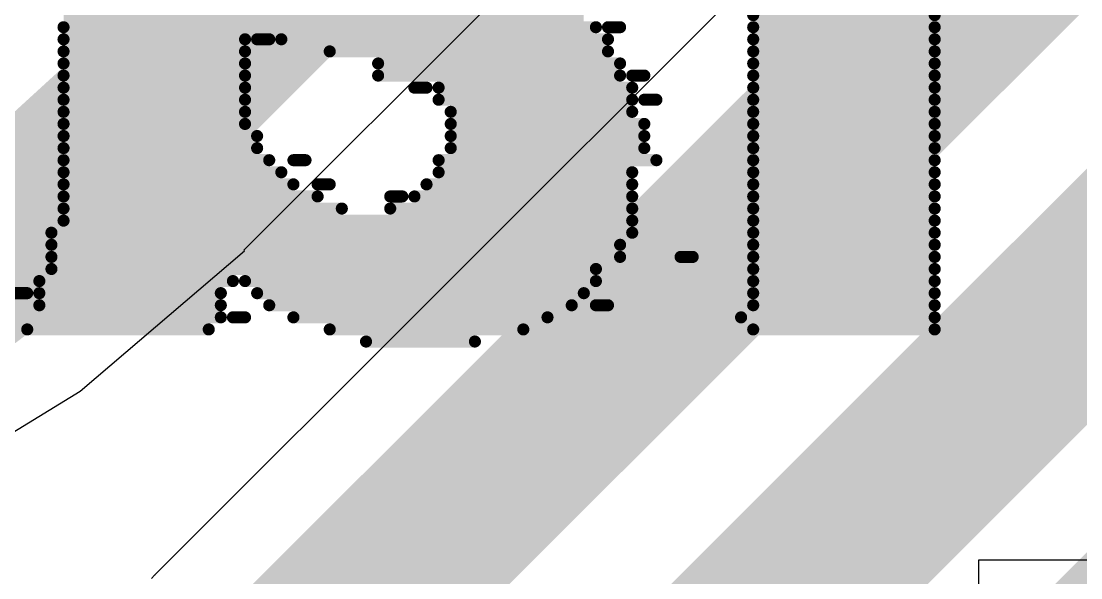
# Model space of a CAD drawing. Header units: inches. Extents: x -5 to 426, y -53 to 116.
# Drawn here: x 20.699 to 22.923, y -13.071 to -11.901 of the extents above; entities that cross this region are included whole.
import ezdxf

# ---------------------------------------------------------------- set-up
doc = ezdxf.new("R2010")
doc.units = ezdxf.units.IN
for name, color, linetype in [('Board Outline', 216, 'Continuous'), ('Bottom Layer', 5, 'Continuous'), ('Bottom Overlay', 54, 'Continuous'), ('Top Layer', 1, 'Continuous')]:
    doc.layers.add(name, color=color, linetype=linetype)

msp = doc.modelspace()

# ---------------------------------------------------------------- linework, layer by layer
at = {"layer": 'Board Outline'}
msp.add_lwpolyline([(49.77249634, 6.34813564, 0.254, 0.254, -1.14456695220957), (-0.2979293, -38.4413887, 0.254, 0.254, 0)], format="xyseb", dxfattribs=at)
at = {"layer": 'Bottom Layer'}
for p, q in [((29.88211194, -4.16153092), (20.97943226, -13.06420806)), ((21.16583778, -12.38225616), (29.31726927999999, -4.230822119999999)), ((20.82233326, -12.67851414), (21.16738972, -12.3838081)), ((21.16738972, -12.3838081), (21.16583778, -12.38225616)), ((20.43542522, -12.91561298), (20.82233326, -12.67851414)), ((20.97863724, -13.064998), (20.97231264, -13.07189664)), ((20.9787998, -13.0648964), (20.97863724, -13.064998)), ((20.97880488, -13.06488878), (20.9787998, -13.0648964)), ((20.97911222, -13.06468812), (20.97880488, -13.06488878)), ((20.97943226, -13.06420806), (20.97911222, -13.06468812))]:
    msp.add_line(p, q, dxfattribs=at)
for points in [[(20.91861958, -12.13503796, 0.3809999999999999, 0.3809999999999999, 0), (29.15891044, -3.8947471, 0.3809999999999999, 0.3809999999999999, 0)], [(21.22665046, -13.31142626, 0.3809999999999999, 0.3809999999999999, 0), (30.33451134, -4.20356538, 0.3809999999999999, 0.3809999999999999, 0)], [(20.09166162, -15.32419592, 0.3809999999999999, 0.3809999999999999, 0), (30.48222504, -4.9336325, 0.3809999999999999, 0.3809999999999999, 0)], [(19.88794092, -16.33426756, 0.3809999999999999, 0.3809999999999999, 0), (30.37977668, -5.8424318, 0.3809999999999999, 0.3809999999999999, 0)], [(20.91861958, -12.13503796, 0.3809999999999999, 0.3809999999999999, -0.198912367379658), (19.1225678, -12.87898618, 0.3809999999999999, 0.3809999999999999, 0)]]:
    msp.add_lwpolyline(points, format="xyseb", dxfattribs=at)
msp.add_lwpolyline([(20.82336958, -12.13503796, 0.1905, 0.1905, 1), (21.01386958, -12.13503796, 0.1905, 0.1905, 1)], format="xyseb", close=True, dxfattribs=at)
msp.add_lwpolyline([(20.82336958, -12.13503796, 0.1905, 0.1905, 1), (21.01386958, -12.13503796, 0.1905, 0.1905, 1)], format="xyseb", close=True, dxfattribs=at)
at = {"layer": 'Bottom Overlay'}
for points in [[(20.78747176, -11.88838618, 0.0254, 0.0254, 0), (21.87967176, -11.88838618, 0.0254, 0.0254, 0)], [(22.23527176, -11.88838618, 0.0254, 0.0254, 0), (22.61627176, -11.88838618, 0.0254, 0.0254, 0)], [(20.78747176, -11.91378618, 0.0254, 0.0254, 0), (21.90507176, -11.91378618, 0.0254, 0.0254, 0)], [(21.93047176, -11.91378618, 0.0254, 0.0254, 0), (21.95587176, -11.91378618, 0.0254, 0.0254, 0)], [(22.23527176, -11.91378618, 0.0254, 0.0254, 0), (22.61627176, -11.91378618, 0.0254, 0.0254, 0)], [(20.78747176, -11.93918618, 0.0254, 0.0254, 0), (21.16847176, -11.93918618, 0.0254, 0.0254, 0)], [(21.19387176, -11.93918618, 0.0254, 0.0254, 0), (21.21927176, -11.93918618, 0.0254, 0.0254, 0)], [(21.24467176, -11.93918618, 0.0254, 0.0254, 0), (21.93047176, -11.93918618, 0.0254, 0.0254, 0)], [(22.23527176, -11.93918618, 0.0254, 0.0254, 0), (22.61627176, -11.93918618, 0.0254, 0.0254, 0)], [(20.78747176, -11.96458618, 0.0254, 0.0254, 0), (21.16847176, -11.96458618, 0.0254, 0.0254, 0)], [(21.34627176, -11.96458618, 0.0254, 0.0254, 0), (21.93047176, -11.96458618, 0.0254, 0.0254, 0)], [(22.23527176, -11.96458618, 0.0254, 0.0254, 0), (22.61627176, -11.96458618, 0.0254, 0.0254, 0)], [(20.78747176, -11.98998618, 0.0254, 0.0254, 0), (21.16847176, -11.98998618, 0.0254, 0.0254, 0)], [(21.44787176, -11.98998618, 0.0254, 0.0254, 0), (21.95587176, -11.98998618, 0.0254, 0.0254, 0)], [(22.23527176, -11.98998618, 0.0254, 0.0254, 0), (22.61627176, -11.98998618, 0.0254, 0.0254, 0)], [(20.78747176, -12.01538618, 0.0254, 0.0254, 0), (21.16847176, -12.01538618, 0.0254, 0.0254, 0)], [(21.44787176, -12.01538618, 0.0254, 0.0254, 0), (21.95587176, -12.01538618, 0.0254, 0.0254, 0)], [(21.98127176, -12.01538618, 0.0254, 0.0254, 0), (22.00667176, -12.01538618, 0.0254, 0.0254, 0)], [(22.23527176, -12.01538618, 0.0254, 0.0254, 0), (22.61627176, -12.01538618, 0.0254, 0.0254, 0)], [(20.78747176, -12.04078618, 0.0254, 0.0254, 0), (21.16847176, -12.04078618, 0.0254, 0.0254, 0)], [(21.52407176, -12.04078618, 0.0254, 0.0254, 0), (21.54947176, -12.04078618, 0.0254, 0.0254, 0)], [(21.57487176, -12.04078618, 0.0254, 0.0254, 0), (21.98127176, -12.04078618, 0.0254, 0.0254, 0)], [(22.23527176, -12.04078618, 0.0254, 0.0254, 0), (22.61627176, -12.04078618, 0.0254, 0.0254, 0)], [(20.78747176, -12.06618618, 0.0254, 0.0254, 0), (21.16847176, -12.06618618, 0.0254, 0.0254, 0)], [(21.57487176, -12.06618618, 0.0254, 0.0254, 0), (21.98127176, -12.06618618, 0.0254, 0.0254, 0)], [(22.00667176, -12.06618618, 0.0254, 0.0254, 0), (22.03207176, -12.06618618, 0.0254, 0.0254, 0)], [(22.23527176, -12.06618618, 0.0254, 0.0254, 0), (22.61627176, -12.06618618, 0.0254, 0.0254, 0)], [(20.78747176, -12.09158618, 0.0254, 0.0254, 0), (21.16847176, -12.09158618, 0.0254, 0.0254, 0)], [(21.60027176, -12.09158618, 0.0254, 0.0254, 0), (21.98127176, -12.09158618, 0.0254, 0.0254, 0)], [(22.23527176, -12.09158618, 0.0254, 0.0254, 0), (22.61627176, -12.09158618, 0.0254, 0.0254, 0)], [(20.78747176, -12.11698618, 0.0254, 0.0254, 0), (21.16847176, -12.11698618, 0.0254, 0.0254, 0)], [(21.60027176, -12.11698618, 0.0254, 0.0254, 0), (22.00667176, -12.11698618, 0.0254, 0.0254, 0)], [(22.23527176, -12.11698618, 0.0254, 0.0254, 0), (22.61627176, -12.11698618, 0.0254, 0.0254, 0)], [(20.78747176, -12.14238618, 0.0254, 0.0254, 0), (21.19387176, -12.14238618, 0.0254, 0.0254, 0)], [(21.60027176, -12.14238618, 0.0254, 0.0254, 0), (22.00667176, -12.14238618, 0.0254, 0.0254, 0)], [(22.23527176, -12.14238618, 0.0254, 0.0254, 0), (22.61627176, -12.14238618, 0.0254, 0.0254, 0)], [(20.78747176, -12.16778618, 0.0254, 0.0254, 0), (21.19387176, -12.16778618, 0.0254, 0.0254, 0)], [(21.60027176, -12.16778618, 0.0254, 0.0254, 0), (22.00667176, -12.16778618, 0.0254, 0.0254, 0)], [(22.23527176, -12.16778618, 0.0254, 0.0254, 0), (22.61627176, -12.16778618, 0.0254, 0.0254, 0)], [(20.78747176, -12.19318618, 0.0254, 0.0254, 0), (21.21927176, -12.19318618, 0.0254, 0.0254, 0)], [(21.27007176, -12.19318618, 0.0254, 0.0254, 0), (21.29547176, -12.19318618, 0.0254, 0.0254, 0)], [(21.57487176, -12.19318618, 0.0254, 0.0254, 0), (22.03207176, -12.19318618, 0.0254, 0.0254, 0)], [(22.23527176, -12.19318618, 0.0254, 0.0254, 0), (22.61627176, -12.19318618, 0.0254, 0.0254, 0)], [(20.78747176, -12.21858618, 0.0254, 0.0254, 0), (21.24467176, -12.21858618, 0.0254, 0.0254, 0)], [(21.57487176, -12.21858618, 0.0254, 0.0254, 0), (21.98127176, -12.21858618, 0.0254, 0.0254, 0)], [(22.23527176, -12.21858618, 0.0254, 0.0254, 0), (22.61627176, -12.21858618, 0.0254, 0.0254, 0)], [(20.78747176, -12.24398618, 0.0254, 0.0254, 0), (21.27007176, -12.24398618, 0.0254, 0.0254, 0)], [(21.32087176, -12.24398618, 0.0254, 0.0254, 0), (21.34627176, -12.24398618, 0.0254, 0.0254, 0)], [(21.54947176, -12.24398618, 0.0254, 0.0254, 0), (21.98127176, -12.24398618, 0.0254, 0.0254, 0)], [(22.23527176, -12.24398618, 0.0254, 0.0254, 0), (22.61627176, -12.24398618, 0.0254, 0.0254, 0)], [(20.78747176, -12.26938618, 0.0254, 0.0254, 0), (21.32087176, -12.26938618, 0.0254, 0.0254, 0)], [(21.47327176, -12.26938618, 0.0254, 0.0254, 0), (21.49867176, -12.26938618, 0.0254, 0.0254, 0)], [(21.52407176, -12.26938618, 0.0254, 0.0254, 0), (21.98127176, -12.26938618, 0.0254, 0.0254, 0)], [(22.23527176, -12.26938618, 0.0254, 0.0254, 0), (22.61627176, -12.26938618, 0.0254, 0.0254, 0)], [(20.78747176, -12.29478618, 0.0254, 0.0254, 0), (21.37167176, -12.29478618, 0.0254, 0.0254, 0)], [(21.47327176, -12.29478618, 0.0254, 0.0254, 0), (21.98127176, -12.29478618, 0.0254, 0.0254, 0)], [(22.23527176, -12.29478618, 0.0254, 0.0254, 0), (22.61627176, -12.29478618, 0.0254, 0.0254, 0)], [(20.78747176, -12.32018618, 0.0254, 0.0254, 0), (21.98127176, -12.32018618, 0.0254, 0.0254, 0)], [(22.23527176, -12.32018618, 0.0254, 0.0254, 0), (22.61627176, -12.32018618, 0.0254, 0.0254, 0)], [(20.76207176, -12.34558618, 0.0254, 0.0254, 0), (21.98127176, -12.34558618, 0.0254, 0.0254, 0)], [(22.23527176, -12.34558618, 0.0254, 0.0254, 0), (22.61627176, -12.34558618, 0.0254, 0.0254, 0)], [(20.76207176, -12.37098618, 0.0254, 0.0254, 0), (21.95587176, -12.37098618, 0.0254, 0.0254, 0)], [(22.23527176, -12.37098618, 0.0254, 0.0254, 0), (22.61627176, -12.37098618, 0.0254, 0.0254, 0)], [(20.76207176, -12.39638618, 0.0254, 0.0254, 0), (21.95587176, -12.39638618, 0.0254, 0.0254, 0)], [(22.08287176, -12.39638618, 0.0254, 0.0254, 0), (22.10827176, -12.39638618, 0.0254, 0.0254, 0)], [(22.23527176, -12.39638618, 0.0254, 0.0254, 0), (22.61627176, -12.39638618, 0.0254, 0.0254, 0)], [(20.76207176, -12.42178618, 0.0254, 0.0254, 0), (21.90507176, -12.42178618, 0.0254, 0.0254, 0)], [(22.23527176, -12.42178618, 0.0254, 0.0254, 0), (22.61627176, -12.42178618, 0.0254, 0.0254, 0)], [(20.73667176, -12.44718618, 0.0254, 0.0254, 0), (21.14307176, -12.44718618, 0.0254, 0.0254, 0)], [(21.16847176, -12.44718618, 0.0254, 0.0254, 0), (21.90507176, -12.44718618, 0.0254, 0.0254, 0)], [(22.23527176, -12.44718618, 0.0254, 0.0254, 0), (22.61627176, -12.44718618, 0.0254, 0.0254, 0)], [(20.68587176, -12.47258618, 0.0254, 0.0254, 0), (20.71127176, -12.47258618, 0.0254, 0.0254, 0)], [(20.73667176, -12.47258618, 0.0254, 0.0254, 0), (21.11767176, -12.47258618, 0.0254, 0.0254, 0)], [(21.19387176, -12.47258618, 0.0254, 0.0254, 0), (21.87967176, -12.47258618, 0.0254, 0.0254, 0)], [(22.23527176, -12.47258618, 0.0254, 0.0254, 0), (22.61627176, -12.47258618, 0.0254, 0.0254, 0)], [(20.73667176, -12.49798618, 0.0254, 0.0254, 0), (21.11767176, -12.49798618, 0.0254, 0.0254, 0)], [(21.21927176, -12.49798618, 0.0254, 0.0254, 0), (21.85427176, -12.49798618, 0.0254, 0.0254, 0)], [(21.90507176, -12.49798618, 0.0254, 0.0254, 0), (21.93047176, -12.49798618, 0.0254, 0.0254, 0)], [(22.23527176, -12.49798618, 0.0254, 0.0254, 0), (22.61627176, -12.49798618, 0.0254, 0.0254, 0)], [(20.68587176, -12.52338618, 0.0254, 0.0254, 0), (21.11767176, -12.52338618, 0.0254, 0.0254, 0)], [(21.14307176, -12.52338618, 0.0254, 0.0254, 0), (21.16847176, -12.52338618, 0.0254, 0.0254, 0)], [(21.27007176, -12.52338618, 0.0254, 0.0254, 0), (21.80347176, -12.52338618, 0.0254, 0.0254, 0)], [(22.20987176, -12.52338618, 0.0254, 0.0254, 0), (22.61627176, -12.52338618, 0.0254, 0.0254, 0)], [(20.71127176, -12.54878618, 0.0254, 0.0254, 0), (21.09227176, -12.54878618, 0.0254, 0.0254, 0)], [(21.34627176, -12.54878618, 0.0254, 0.0254, 0), (21.75267176, -12.54878618, 0.0254, 0.0254, 0)], [(22.23527176, -12.54878618, 0.0254, 0.0254, 0), (22.61627176, -12.54878618, 0.0254, 0.0254, 0)], [(21.42247176, -12.57418618, 0.0254, 0.0254, 0), (21.65107176, -12.57418618, 0.0254, 0.0254, 0)]]:
    msp.add_lwpolyline(points, format="xyseb", dxfattribs=at)
for points in [[(22.22892176, -11.88838618, 0.0127, 0.0127, 1), (22.24162176, -11.88838618, 0.0127, 0.0127, 1)], [(22.60992176, -11.88838618, 0.0127, 0.0127, 1), (22.62262176, -11.88838618, 0.0127, 0.0127, 1)], [(20.78112176, -11.91378618, 0.0127, 0.0127, 1), (20.79382176, -11.91378618, 0.0127, 0.0127, 1)], [(21.89872176, -11.91378618, 0.0127, 0.0127, 1), (21.91142176, -11.91378618, 0.0127, 0.0127, 1)], [(21.92412176, -11.91378618, 0.0127, 0.0127, 1), (21.93682176, -11.91378618, 0.0127, 0.0127, 1)], [(21.94952176, -11.91378618, 0.0127, 0.0127, 1), (21.96222176, -11.91378618, 0.0127, 0.0127, 1)], [(22.22892176, -11.91378618, 0.0127, 0.0127, 1), (22.24162176, -11.91378618, 0.0127, 0.0127, 1)], [(22.60992176, -11.91378618, 0.0127, 0.0127, 1), (22.62262176, -11.91378618, 0.0127, 0.0127, 1)], [(20.78112176, -11.93918618, 0.0127, 0.0127, 1), (20.79382176, -11.93918618, 0.0127, 0.0127, 1)], [(21.16212176, -11.93918618, 0.0127, 0.0127, 1), (21.17482176, -11.93918618, 0.0127, 0.0127, 1)], [(21.18752176, -11.93918618, 0.0127, 0.0127, 1), (21.20022176, -11.93918618, 0.0127, 0.0127, 1)], [(21.21292176, -11.93918618, 0.0127, 0.0127, 1), (21.22562176, -11.93918618, 0.0127, 0.0127, 1)], [(21.23832176, -11.93918618, 0.0127, 0.0127, 1), (21.25102176, -11.93918618, 0.0127, 0.0127, 1)], [(21.92412176, -11.93918618, 0.0127, 0.0127, 1), (21.93682176, -11.93918618, 0.0127, 0.0127, 1)], [(22.22892176, -11.93918618, 0.0127, 0.0127, 1), (22.24162176, -11.93918618, 0.0127, 0.0127, 1)], [(22.60992176, -11.93918618, 0.0127, 0.0127, 1), (22.62262176, -11.93918618, 0.0127, 0.0127, 1)], [(20.78112176, -11.96458618, 0.0127, 0.0127, 1), (20.79382176, -11.96458618, 0.0127, 0.0127, 1)], [(21.16212176, -11.96458618, 0.0127, 0.0127, 1), (21.17482176, -11.96458618, 0.0127, 0.0127, 1)], [(21.33992176, -11.96458618, 0.0127, 0.0127, 1), (21.35262176, -11.96458618, 0.0127, 0.0127, 1)], [(21.92412176, -11.96458618, 0.0127, 0.0127, 1), (21.93682176, -11.96458618, 0.0127, 0.0127, 1)], [(22.22892176, -11.96458618, 0.0127, 0.0127, 1), (22.24162176, -11.96458618, 0.0127, 0.0127, 1)], [(22.60992176, -11.96458618, 0.0127, 0.0127, 1), (22.62262176, -11.96458618, 0.0127, 0.0127, 1)], [(20.78112176, -11.98998618, 0.0127, 0.0127, 1), (20.79382176, -11.98998618, 0.0127, 0.0127, 1)], [(21.16212176, -11.98998618, 0.0127, 0.0127, 1), (21.17482176, -11.98998618, 0.0127, 0.0127, 1)], [(21.44152176, -11.98998618, 0.0127, 0.0127, 1), (21.45422176, -11.98998618, 0.0127, 0.0127, 1)], [(21.94952176, -11.98998618, 0.0127, 0.0127, 1), (21.96222176, -11.98998618, 0.0127, 0.0127, 1)], [(22.22892176, -11.98998618, 0.0127, 0.0127, 1), (22.24162176, -11.98998618, 0.0127, 0.0127, 1)], [(22.60992176, -11.98998618, 0.0127, 0.0127, 1), (22.62262176, -11.98998618, 0.0127, 0.0127, 1)], [(20.78112176, -12.01538618, 0.0127, 0.0127, 1), (20.79382176, -12.01538618, 0.0127, 0.0127, 1)], [(21.16212176, -12.01538618, 0.0127, 0.0127, 1), (21.17482176, -12.01538618, 0.0127, 0.0127, 1)], [(21.44152176, -12.01538618, 0.0127, 0.0127, 1), (21.45422176, -12.01538618, 0.0127, 0.0127, 1)], [(21.94952176, -12.01538618, 0.0127, 0.0127, 1), (21.96222176, -12.01538618, 0.0127, 0.0127, 1)], [(21.97492176, -12.01538618, 0.0127, 0.0127, 1), (21.98762176, -12.01538618, 0.0127, 0.0127, 1)], [(22.00032176, -12.01538618, 0.0127, 0.0127, 1), (22.01302176, -12.01538618, 0.0127, 0.0127, 1)], [(22.22892176, -12.01538618, 0.0127, 0.0127, 1), (22.24162176, -12.01538618, 0.0127, 0.0127, 1)], [(22.60992176, -12.01538618, 0.0127, 0.0127, 1), (22.62262176, -12.01538618, 0.0127, 0.0127, 1)], [(20.78112176, -12.04078618, 0.0127, 0.0127, 1), (20.79382176, -12.04078618, 0.0127, 0.0127, 1)], [(21.16212176, -12.04078618, 0.0127, 0.0127, 1), (21.17482176, -12.04078618, 0.0127, 0.0127, 1)], [(21.51772176, -12.04078618, 0.0127, 0.0127, 1), (21.53042176, -12.04078618, 0.0127, 0.0127, 1)], [(21.54312176, -12.04078618, 0.0127, 0.0127, 1), (21.55582176, -12.04078618, 0.0127, 0.0127, 1)], [(21.56852176, -12.04078618, 0.0127, 0.0127, 1), (21.58122176, -12.04078618, 0.0127, 0.0127, 1)], [(21.97492176, -12.04078618, 0.0127, 0.0127, 1), (21.98762176, -12.04078618, 0.0127, 0.0127, 1)], [(22.22892176, -12.04078618, 0.0127, 0.0127, 1), (22.24162176, -12.04078618, 0.0127, 0.0127, 1)], [(22.60992176, -12.04078618, 0.0127, 0.0127, 1), (22.62262176, -12.04078618, 0.0127, 0.0127, 1)], [(20.78112176, -12.06618618, 0.0127, 0.0127, 1), (20.79382176, -12.06618618, 0.0127, 0.0127, 1)], [(21.16212176, -12.06618618, 0.0127, 0.0127, 1), (21.17482176, -12.06618618, 0.0127, 0.0127, 1)], [(21.56852176, -12.06618618, 0.0127, 0.0127, 1), (21.58122176, -12.06618618, 0.0127, 0.0127, 1)], [(21.97492176, -12.06618618, 0.0127, 0.0127, 1), (21.98762176, -12.06618618, 0.0127, 0.0127, 1)], [(22.00032176, -12.06618618, 0.0127, 0.0127, 1), (22.01302176, -12.06618618, 0.0127, 0.0127, 1)], [(22.02572176, -12.06618618, 0.0127, 0.0127, 1), (22.03842176, -12.06618618, 0.0127, 0.0127, 1)], [(22.22892176, -12.06618618, 0.0127, 0.0127, 1), (22.24162176, -12.06618618, 0.0127, 0.0127, 1)], [(22.60992176, -12.06618618, 0.0127, 0.0127, 1), (22.62262176, -12.06618618, 0.0127, 0.0127, 1)], [(20.78112176, -12.09158618, 0.0127, 0.0127, 1), (20.79382176, -12.09158618, 0.0127, 0.0127, 1)], [(21.16212176, -12.09158618, 0.0127, 0.0127, 1), (21.17482176, -12.09158618, 0.0127, 0.0127, 1)], [(21.59392176, -12.09158618, 0.0127, 0.0127, 1), (21.60662176, -12.09158618, 0.0127, 0.0127, 1)], [(21.97492176, -12.09158618, 0.0127, 0.0127, 1), (21.98762176, -12.09158618, 0.0127, 0.0127, 1)], [(22.22892176, -12.09158618, 0.0127, 0.0127, 1), (22.24162176, -12.09158618, 0.0127, 0.0127, 1)], [(22.60992176, -12.09158618, 0.0127, 0.0127, 1), (22.62262176, -12.09158618, 0.0127, 0.0127, 1)], [(20.78112176, -12.11698618, 0.0127, 0.0127, 1), (20.79382176, -12.11698618, 0.0127, 0.0127, 1)], [(21.16212176, -12.11698618, 0.0127, 0.0127, 1), (21.17482176, -12.11698618, 0.0127, 0.0127, 1)], [(21.59392176, -12.11698618, 0.0127, 0.0127, 1), (21.60662176, -12.11698618, 0.0127, 0.0127, 1)], [(22.00032176, -12.11698618, 0.0127, 0.0127, 1), (22.01302176, -12.11698618, 0.0127, 0.0127, 1)], [(22.22892176, -12.11698618, 0.0127, 0.0127, 1), (22.24162176, -12.11698618, 0.0127, 0.0127, 1)], [(22.60992176, -12.11698618, 0.0127, 0.0127, 1), (22.62262176, -12.11698618, 0.0127, 0.0127, 1)], [(20.78112176, -12.14238618, 0.0127, 0.0127, 1), (20.79382176, -12.14238618, 0.0127, 0.0127, 1)], [(21.18752176, -12.14238618, 0.0127, 0.0127, 1), (21.20022176, -12.14238618, 0.0127, 0.0127, 1)], [(21.59392176, -12.14238618, 0.0127, 0.0127, 1), (21.60662176, -12.14238618, 0.0127, 0.0127, 1)], [(22.00032176, -12.14238618, 0.0127, 0.0127, 1), (22.01302176, -12.14238618, 0.0127, 0.0127, 1)], [(22.22892176, -12.14238618, 0.0127, 0.0127, 1), (22.24162176, -12.14238618, 0.0127, 0.0127, 1)], [(22.60992176, -12.14238618, 0.0127, 0.0127, 1), (22.62262176, -12.14238618, 0.0127, 0.0127, 1)], [(20.78112176, -12.16778618, 0.0127, 0.0127, 1), (20.79382176, -12.16778618, 0.0127, 0.0127, 1)], [(21.18752176, -12.16778618, 0.0127, 0.0127, 1), (21.20022176, -12.16778618, 0.0127, 0.0127, 1)], [(21.59392176, -12.16778618, 0.0127, 0.0127, 1), (21.60662176, -12.16778618, 0.0127, 0.0127, 1)], [(22.00032176, -12.16778618, 0.0127, 0.0127, 1), (22.01302176, -12.16778618, 0.0127, 0.0127, 1)], [(22.22892176, -12.16778618, 0.0127, 0.0127, 1), (22.24162176, -12.16778618, 0.0127, 0.0127, 1)], [(22.60992176, -12.16778618, 0.0127, 0.0127, 1), (22.62262176, -12.16778618, 0.0127, 0.0127, 1)], [(20.78112176, -12.19318618, 0.0127, 0.0127, 1), (20.79382176, -12.19318618, 0.0127, 0.0127, 1)], [(21.21292176, -12.19318618, 0.0127, 0.0127, 1), (21.22562176, -12.19318618, 0.0127, 0.0127, 1)], [(21.26372176, -12.19318618, 0.0127, 0.0127, 1), (21.27642176, -12.19318618, 0.0127, 0.0127, 1)], [(21.28912176, -12.19318618, 0.0127, 0.0127, 1), (21.30182176, -12.19318618, 0.0127, 0.0127, 1)], [(21.56852176, -12.19318618, 0.0127, 0.0127, 1), (21.58122176, -12.19318618, 0.0127, 0.0127, 1)], [(22.02572176, -12.19318618, 0.0127, 0.0127, 1), (22.03842176, -12.19318618, 0.0127, 0.0127, 1)], [(22.22892176, -12.19318618, 0.0127, 0.0127, 1), (22.24162176, -12.19318618, 0.0127, 0.0127, 1)], [(22.60992176, -12.19318618, 0.0127, 0.0127, 1), (22.62262176, -12.19318618, 0.0127, 0.0127, 1)], [(20.78112176, -12.21858618, 0.0127, 0.0127, 1), (20.79382176, -12.21858618, 0.0127, 0.0127, 1)], [(21.23832176, -12.21858618, 0.0127, 0.0127, 1), (21.25102176, -12.21858618, 0.0127, 0.0127, 1)], [(21.56852176, -12.21858618, 0.0127, 0.0127, 1), (21.58122176, -12.21858618, 0.0127, 0.0127, 1)], [(21.97492176, -12.21858618, 0.0127, 0.0127, 1), (21.98762176, -12.21858618, 0.0127, 0.0127, 1)], [(22.22892176, -12.21858618, 0.0127, 0.0127, 1), (22.24162176, -12.21858618, 0.0127, 0.0127, 1)], [(22.60992176, -12.21858618, 0.0127, 0.0127, 1), (22.62262176, -12.21858618, 0.0127, 0.0127, 1)], [(20.78112176, -12.24398618, 0.0127, 0.0127, 1), (20.79382176, -12.24398618, 0.0127, 0.0127, 1)], [(21.26372176, -12.24398618, 0.0127, 0.0127, 1), (21.27642176, -12.24398618, 0.0127, 0.0127, 1)], [(21.31452176, -12.24398618, 0.0127, 0.0127, 1), (21.32722176, -12.24398618, 0.0127, 0.0127, 1)], [(21.33992176, -12.24398618, 0.0127, 0.0127, 1), (21.35262176, -12.24398618, 0.0127, 0.0127, 1)], [(21.54312176, -12.24398618, 0.0127, 0.0127, 1), (21.55582176, -12.24398618, 0.0127, 0.0127, 1)], [(21.97492176, -12.24398618, 0.0127, 0.0127, 1), (21.98762176, -12.24398618, 0.0127, 0.0127, 1)], [(22.22892176, -12.24398618, 0.0127, 0.0127, 1), (22.24162176, -12.24398618, 0.0127, 0.0127, 1)], [(22.60992176, -12.24398618, 0.0127, 0.0127, 1), (22.62262176, -12.24398618, 0.0127, 0.0127, 1)], [(20.78112176, -12.26938618, 0.0127, 0.0127, 1), (20.79382176, -12.26938618, 0.0127, 0.0127, 1)], [(21.31452176, -12.26938618, 0.0127, 0.0127, 1), (21.32722176, -12.26938618, 0.0127, 0.0127, 1)], [(21.46692176, -12.26938618, 0.0127, 0.0127, 1), (21.47962176, -12.26938618, 0.0127, 0.0127, 1)], [(21.49232176, -12.26938618, 0.0127, 0.0127, 1), (21.50502176, -12.26938618, 0.0127, 0.0127, 1)], [(21.51772176, -12.26938618, 0.0127, 0.0127, 1), (21.53042176, -12.26938618, 0.0127, 0.0127, 1)], [(21.97492176, -12.26938618, 0.0127, 0.0127, 1), (21.98762176, -12.26938618, 0.0127, 0.0127, 1)], [(22.22892176, -12.26938618, 0.0127, 0.0127, 1), (22.24162176, -12.26938618, 0.0127, 0.0127, 1)], [(22.60992176, -12.26938618, 0.0127, 0.0127, 1), (22.62262176, -12.26938618, 0.0127, 0.0127, 1)], [(20.78112176, -12.29478618, 0.0127, 0.0127, 1), (20.79382176, -12.29478618, 0.0127, 0.0127, 1)], [(21.36532176, -12.29478618, 0.0127, 0.0127, 1), (21.37802176, -12.29478618, 0.0127, 0.0127, 1)], [(21.46692176, -12.29478618, 0.0127, 0.0127, 1), (21.47962176, -12.29478618, 0.0127, 0.0127, 1)], [(21.97492176, -12.29478618, 0.0127, 0.0127, 1), (21.98762176, -12.29478618, 0.0127, 0.0127, 1)], [(22.22892176, -12.29478618, 0.0127, 0.0127, 1), (22.24162176, -12.29478618, 0.0127, 0.0127, 1)], [(22.60992176, -12.29478618, 0.0127, 0.0127, 1), (22.62262176, -12.29478618, 0.0127, 0.0127, 1)], [(20.78112176, -12.32018618, 0.0127, 0.0127, 1), (20.79382176, -12.32018618, 0.0127, 0.0127, 1)], [(21.97492176, -12.32018618, 0.0127, 0.0127, 1), (21.98762176, -12.32018618, 0.0127, 0.0127, 1)], [(22.22892176, -12.32018618, 0.0127, 0.0127, 1), (22.24162176, -12.32018618, 0.0127, 0.0127, 1)], [(22.60992176, -12.32018618, 0.0127, 0.0127, 1), (22.62262176, -12.32018618, 0.0127, 0.0127, 1)], [(20.75572176, -12.34558618, 0.0127, 0.0127, 1), (20.76842176, -12.34558618, 0.0127, 0.0127, 1)], [(21.97492176, -12.34558618, 0.0127, 0.0127, 1), (21.98762176, -12.34558618, 0.0127, 0.0127, 1)], [(22.22892176, -12.34558618, 0.0127, 0.0127, 1), (22.24162176, -12.34558618, 0.0127, 0.0127, 1)], [(22.60992176, -12.34558618, 0.0127, 0.0127, 1), (22.62262176, -12.34558618, 0.0127, 0.0127, 1)], [(20.75572176, -12.37098618, 0.0127, 0.0127, 1), (20.76842176, -12.37098618, 0.0127, 0.0127, 1)], [(21.94952176, -12.37098618, 0.0127, 0.0127, 1), (21.96222176, -12.37098618, 0.0127, 0.0127, 1)], [(22.22892176, -12.37098618, 0.0127, 0.0127, 1), (22.24162176, -12.37098618, 0.0127, 0.0127, 1)], [(22.60992176, -12.37098618, 0.0127, 0.0127, 1), (22.62262176, -12.37098618, 0.0127, 0.0127, 1)], [(20.75572176, -12.39638618, 0.0127, 0.0127, 1), (20.76842176, -12.39638618, 0.0127, 0.0127, 1)], [(21.94952176, -12.39638618, 0.0127, 0.0127, 1), (21.96222176, -12.39638618, 0.0127, 0.0127, 1)], [(22.07652176, -12.39638618, 0.0127, 0.0127, 1), (22.08922176, -12.39638618, 0.0127, 0.0127, 1)], [(22.10192176, -12.39638618, 0.0127, 0.0127, 1), (22.11462176, -12.39638618, 0.0127, 0.0127, 1)], [(22.22892176, -12.39638618, 0.0127, 0.0127, 1), (22.24162176, -12.39638618, 0.0127, 0.0127, 1)], [(22.60992176, -12.39638618, 0.0127, 0.0127, 1), (22.62262176, -12.39638618, 0.0127, 0.0127, 1)], [(20.75572176, -12.42178618, 0.0127, 0.0127, 1), (20.76842176, -12.42178618, 0.0127, 0.0127, 1)], [(21.89872176, -12.42178618, 0.0127, 0.0127, 1), (21.91142176, -12.42178618, 0.0127, 0.0127, 1)], [(22.22892176, -12.42178618, 0.0127, 0.0127, 1), (22.24162176, -12.42178618, 0.0127, 0.0127, 1)], [(22.60992176, -12.42178618, 0.0127, 0.0127, 1), (22.62262176, -12.42178618, 0.0127, 0.0127, 1)], [(20.73032176, -12.44718618, 0.0127, 0.0127, 1), (20.74302176, -12.44718618, 0.0127, 0.0127, 1)], [(21.13672176, -12.44718618, 0.0127, 0.0127, 1), (21.14942176, -12.44718618, 0.0127, 0.0127, 1)], [(21.16212176, -12.44718618, 0.0127, 0.0127, 1), (21.17482176, -12.44718618, 0.0127, 0.0127, 1)], [(21.89872176, -12.44718618, 0.0127, 0.0127, 1), (21.91142176, -12.44718618, 0.0127, 0.0127, 1)], [(22.22892176, -12.44718618, 0.0127, 0.0127, 1), (22.24162176, -12.44718618, 0.0127, 0.0127, 1)], [(22.60992176, -12.44718618, 0.0127, 0.0127, 1), (22.62262176, -12.44718618, 0.0127, 0.0127, 1)], [(20.70492176, -12.47258618, 0.0127, 0.0127, 1), (20.71762176, -12.47258618, 0.0127, 0.0127, 1)], [(20.73032176, -12.47258618, 0.0127, 0.0127, 1), (20.74302176, -12.47258618, 0.0127, 0.0127, 1)], [(21.11132176, -12.47258618, 0.0127, 0.0127, 1), (21.12402176, -12.47258618, 0.0127, 0.0127, 1)], [(21.18752176, -12.47258618, 0.0127, 0.0127, 1), (21.20022176, -12.47258618, 0.0127, 0.0127, 1)], [(21.87332176, -12.47258618, 0.0127, 0.0127, 1), (21.88602176, -12.47258618, 0.0127, 0.0127, 1)], [(22.22892176, -12.47258618, 0.0127, 0.0127, 1), (22.24162176, -12.47258618, 0.0127, 0.0127, 1)], [(22.60992176, -12.47258618, 0.0127, 0.0127, 1), (22.62262176, -12.47258618, 0.0127, 0.0127, 1)], [(20.73032176, -12.49798618, 0.0127, 0.0127, 1), (20.74302176, -12.49798618, 0.0127, 0.0127, 1)], [(21.11132176, -12.49798618, 0.0127, 0.0127, 1), (21.12402176, -12.49798618, 0.0127, 0.0127, 1)], [(21.21292176, -12.49798618, 0.0127, 0.0127, 1), (21.22562176, -12.49798618, 0.0127, 0.0127, 1)], [(21.84792176, -12.49798618, 0.0127, 0.0127, 1), (21.86062176, -12.49798618, 0.0127, 0.0127, 1)], [(21.89872176, -12.49798618, 0.0127, 0.0127, 1), (21.91142176, -12.49798618, 0.0127, 0.0127, 1)], [(21.92412176, -12.49798618, 0.0127, 0.0127, 1), (21.93682176, -12.49798618, 0.0127, 0.0127, 1)], [(22.22892176, -12.49798618, 0.0127, 0.0127, 1), (22.24162176, -12.49798618, 0.0127, 0.0127, 1)], [(22.60992176, -12.49798618, 0.0127, 0.0127, 1), (22.62262176, -12.49798618, 0.0127, 0.0127, 1)], [(21.11132176, -12.52338618, 0.0127, 0.0127, 1), (21.12402176, -12.52338618, 0.0127, 0.0127, 1)], [(21.13672176, -12.52338618, 0.0127, 0.0127, 1), (21.14942176, -12.52338618, 0.0127, 0.0127, 1)], [(21.16212176, -12.52338618, 0.0127, 0.0127, 1), (21.17482176, -12.52338618, 0.0127, 0.0127, 1)], [(21.26372176, -12.52338618, 0.0127, 0.0127, 1), (21.27642176, -12.52338618, 0.0127, 0.0127, 1)], [(21.79712176, -12.52338618, 0.0127, 0.0127, 1), (21.80982176, -12.52338618, 0.0127, 0.0127, 1)], [(22.20352176, -12.52338618, 0.0127, 0.0127, 1), (22.21622176, -12.52338618, 0.0127, 0.0127, 1)], [(22.60992176, -12.52338618, 0.0127, 0.0127, 1), (22.62262176, -12.52338618, 0.0127, 0.0127, 1)], [(20.70492176, -12.54878618, 0.0127, 0.0127, 1), (20.71762176, -12.54878618, 0.0127, 0.0127, 1)], [(21.08592176, -12.54878618, 0.0127, 0.0127, 1), (21.09862176, -12.54878618, 0.0127, 0.0127, 1)], [(21.33992176, -12.54878618, 0.0127, 0.0127, 1), (21.35262176, -12.54878618, 0.0127, 0.0127, 1)], [(21.74632176, -12.54878618, 0.0127, 0.0127, 1), (21.75902176, -12.54878618, 0.0127, 0.0127, 1)], [(22.22892176, -12.54878618, 0.0127, 0.0127, 1), (22.24162176, -12.54878618, 0.0127, 0.0127, 1)], [(22.60992176, -12.54878618, 0.0127, 0.0127, 1), (22.62262176, -12.54878618, 0.0127, 0.0127, 1)], [(21.41612176, -12.57418618, 0.0127, 0.0127, 1), (21.42882176, -12.57418618, 0.0127, 0.0127, 1)], [(21.64472176, -12.57418618, 0.0127, 0.0127, 1), (21.65742176, -12.57418618, 0.0127, 0.0127, 1)]]:
    msp.add_lwpolyline(points, format="xyseb", close=True, dxfattribs=at)
at = {"layer": 'Top Layer'}
for p, q in [((24.48470592, -13.03358582), (22.7082731, -13.03358582)), ((22.7082731, -13.03358582), (22.7082731, -14.17658328))]:
    msp.add_line(p, q, dxfattribs=at)

doc.saveas('drawing.dxf')
